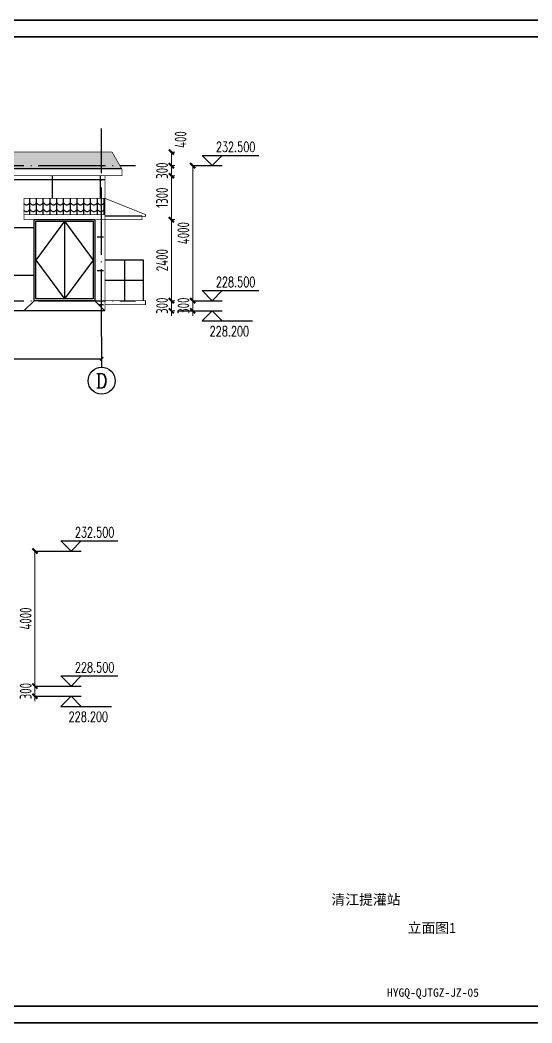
# Model space of a CAD drawing. Header units: millimetres. Extents: x 1742399 to 4898386, y 2481636 to 5226310.
# Drawn here: x 2184705 to 2199863, y 2586514 to 2616214 of the extents above; entities that cross this region are included whole.
import ezdxf
from ezdxf.enums import TextEntityAlignment as Align

# ---------------------------------------------------------------- set-up
doc = ezdxf.new("R2010")
doc.units = ezdxf.units.MM
doc.header["$LTSCALE"] = 1000
doc.linetypes.add('DOTE', pattern=[2.42, 2, -0.2, 0.02, -0.2])
for name, color, linetype in [('AXIS', 3, 'Continuous'), ('AXIS_TEXT', 7, 'Continuous'), ('DIM_ELEV', 3, 'Continuous'), ('DOTE', 1, 'DOTE'), ('LATRINE', 6, 'Continuous'), ('PUB_DIM', 3, 'Continuous'), ('PUB_TITLE', 4, 'Continuous'), ('TWT_DIM', 3, 'Continuous'), ('YHJ_立面_墙线中', 2, 'Continuous'), ('YHJ_门窗框', 151, 'Continuous'), ('YHJ_门窗细线', 160, 'Continuous'), ('图框', 7, 'Continuous'), ('建筑-房间填充', 8, 'Continuous')]:
    doc.layers.add(name, color=color, linetype=linetype)
doc.styles.add('_TCH_AXIS', font='COMPLEX', dxfattribs={"bigfont": 'GBCBIG'})
doc.styles.add('_TCH_DIM', font='SIMPLEX', dxfattribs={"bigfont": 'GBCBIG'})
doc.styles.add('_TCH_DIM_T3', font='SIMPLEX', dxfattribs={"width": 0.705882, "bigfont": 'GBCBIG'})
doc.styles.add('biaotilan', font='', dxfattribs={"width": 0.7})
doc.styles.add('COMPLEX', font='COMPLEX')
doc.styles.add('TSSD_REIN_T3', font='tssdeng.shx', dxfattribs={"width": 0.7, "bigfont": 'hztxt.shx'})
doc.styles.get('biaotilan').set_extended_font_data('SimSun')
doc.dimstyles.new('_TCH_ARCH&&100', dxfattribs={"dimtxt": 350, "dimasz": 150, "dimexe": 100, "dimexo": 200, "dimgap": 100, "dimtad": 1, "dimdec": 0, "dimzin": 0, "dimdsep": 46, "dimtxsty": 'TSSD_REIN_T3', "dimblk": 'ARCHTICK', "dimcen": 0.09, "dimclrt": 7, "dimazin": 2, "dimtfac": 1, "dimtdec": 0, "dimtix": 1, "dimtmove": 2, "dimatfit": 3, "dimfxl": 1, "dimfxlon": 1, "dimtolj": 1, "dimtzin": 0, "dimlwd": 18, "dimlwe": 18, "dimarcsym": 0})
doc.dimstyles.new('_TWT_ARCH&&100', dxfattribs={"dimtxt": 297.5, "dimasz": 100, "dimexe": 250, "dimexo": 300, "dimgap": 126.25, "dimtad": 1, "dimdec": 0, "dimzin": 0, "dimdsep": 46, "dimtxsty": '_TCH_DIM_T3', "dimblk": 'ARCHTICK', "dimcen": 0.09, "dimclrt": 7, "dimazin": 2, "dimtfac": 1, "dimtdec": 0, "dimtix": 1, "dimtmove": 2, "dimatfit": 3, "dimfxl": 75, "dimtolj": 1, "dimtzin": 0, "dimarcsym": 0})

# ---------------------------------------------------------------- blocks, each defined once
blk = doc.blocks.new('HAYJZ A3')
blk.add_lwpolyline([(4975, -403417), (46975, -403417), (46975, -433117), (4975, -433117), (4975, -403417)])
at = {"const_width": 50}
blk.add_lwpolyline([(7475, -403917), (46475, -403917), (46475, -432617), (7475, -432617), (7475, -403917)], dxfattribs=at)
at = {"layer": 'PUB_TITLE'}
blk.add_lwpolyline([(4975, -433117), (46975, -433117), (46975, -403417), (4975, -403417)], close=True, dxfattribs=at)
blk = doc.blocks.new('HSGADGSGDSGDSF')
at = {"layer": 'YHJ_门窗框'}
blk.add_lwpolyline([(654970, 84413), (656770, 84413), (656770, 82013), (654970, 82013)], close=True, dxfattribs=at)
at = {"layer": 'YHJ_门窗细线'}
blk.add_line((655870, 84363), (655870, 82063), dxfattribs=at)
blk.add_lwpolyline([(655020, 84363), (656720, 84363), (656720, 82063), (655020, 82063)], close=True, dxfattribs=at)
for points in [[(655870, 84363), (655020, 83213), (655870, 82063)], [(655870, 84363), (656720, 83213), (655870, 82063)]]:
    blk.add_lwpolyline(points, dxfattribs=at)
blk = doc.blocks.new('_ArchTick')
at = {"color": 0, "linetype": 'ByBlock', "const_width": 0.4}
blk.add_lwpolyline([(-0.5, -0.5), (0.5, 0.5)], dxfattribs=at)
blk = doc.blocks.new('*D598')
at = {"layer": 'Defpoints', "color": 0, "transparency": 16777216}
for p in [(2171720, 2606440), (2187120, 2606440), (2187120, 2606182)]:
    blk.add_point(p, dxfattribs=at)
at = {"layer": 'TWT_DIM', "color": 0, "lineweight": -2, "transparency": 16777216}
for p, q in [((2171720, 2606182), (2187120, 2606182)), ((2171720, 2606140), (2171720, 2605932)), ((2187120, 2606140), (2187120, 2605932))]:
    blk.add_line(p, q, dxfattribs=at)
at = {"layer": 'TWT_DIM', "color": 0, "lineweight": -2, "transparency": 16777216, "xscale": 100, "yscale": 100, "zscale": 100, "rotation": 180}
blk.add_blockref('_ArchTick', (2171720, 2606182), dxfattribs=at)
at = {"layer": 'TWT_DIM', "color": 0, "lineweight": -2, "transparency": 16777216, "xscale": 100, "yscale": 100, "zscale": 100}
blk.add_blockref('_ArchTick', (2187120, 2606182), dxfattribs=at)
at = {"layer": 'TWT_DIM', "color": 7, "transparency": 16777216, "insert": (2179420, 2606457), "char_height": 297.5, "attachment_point": 5, "style": '_TCH_DIM_T3'}
blk.add_mtext('\\A1;15400', dxfattribs=at)
blk = doc.blocks.new('_AXISO')
blk.add_circle((0, 0), 0.5)
at = {"layer": 'AXIS_TEXT', "style": 'COMPLEX', "width": 1.041667}
blk.add_attdef('A', text='', height=0.56, dxfattribs=at).set_placement((-0.25, -0.28), (0.25, -0.28), align=Align.FIT)
blk = doc.blocks.new('*D599')
at = {"layer": 'Defpoints', "color": 0, "transparency": 16777216}
for p in [(2188457, 2607904), (2189185, 2607904), (2188457, 2607604)]:
    blk.add_point(p, dxfattribs=at)
at = {"layer": 'PUB_DIM', "color": 0, "lineweight": 18, "transparency": 16777216}
for p, q in [((2189185, 2607904), (2189185, 2608054)), ((2189184, 2607904), (2189285, 2607904)), ((2189185, 2607604), (2189185, 2607904)), ((2189184, 2607604), (2189285, 2607604)), ((2189185, 2607604), (2189185, 2607454))]:
    blk.add_line(p, q, dxfattribs=at)
at = {"layer": 'PUB_DIM', "color": 0, "lineweight": 18, "transparency": 16777216, "xscale": 150, "yscale": 150, "zscale": 150}
for p, rotation in [((2189185, 2607904), 270), ((2189185, 2607604), 90)]:
    blk.add_blockref('_ArchTick', p, dxfattribs=dict(at, rotation=rotation))
at = {"layer": 'PUB_DIM', "color": 7, "transparency": 16777216, "insert": (2188910, 2607754), "char_height": 350, "attachment_point": 5, "rotation": 90, "style": 'TSSD_REIN_T3'}
blk.add_mtext('\\A1;300', dxfattribs=at)
blk = doc.blocks.new('*D600')
at = {"layer": 'Defpoints', "color": 0, "transparency": 16777216}
for p in [(2188457, 2610304), (2189185, 2610304), (2188457, 2607904)]:
    blk.add_point(p, dxfattribs=at)
at = {"layer": 'PUB_DIM', "color": 0, "lineweight": 18, "transparency": 16777216}
for p, q in [((2189184, 2610304), (2189285, 2610304)), ((2189185, 2607904), (2189185, 2610304)), ((2189184, 2607904), (2189285, 2607904))]:
    blk.add_line(p, q, dxfattribs=at)
at = {"layer": 'PUB_DIM', "color": 0, "lineweight": 18, "transparency": 16777216, "xscale": 150, "yscale": 150, "zscale": 150}
for p, rotation in [((2189185, 2610304), 90), ((2189185, 2607904), 270)]:
    blk.add_blockref('_ArchTick', p, dxfattribs=dict(at, rotation=rotation))
at = {"layer": 'PUB_DIM', "color": 7, "transparency": 16777216, "insert": (2188910, 2609104), "char_height": 350, "attachment_point": 5, "rotation": 90, "style": 'TSSD_REIN_T3'}
blk.add_mtext('\\A1;2400', dxfattribs=at)
blk = doc.blocks.new('*D601')
at = {"layer": 'Defpoints', "color": 0, "transparency": 16777216}
for p in [(2188457, 2611604), (2189185, 2611604), (2188457, 2610304)]:
    blk.add_point(p, dxfattribs=at)
at = {"layer": 'PUB_DIM', "color": 0, "lineweight": 18, "transparency": 16777216}
for p, q in [((2189184, 2611604), (2189285, 2611604)), ((2189185, 2610304), (2189185, 2611604)), ((2189184, 2610304), (2189285, 2610304))]:
    blk.add_line(p, q, dxfattribs=at)
at = {"layer": 'PUB_DIM', "color": 0, "lineweight": 18, "transparency": 16777216, "xscale": 150, "yscale": 150, "zscale": 150}
for p, rotation in [((2189185, 2611604), 90), ((2189185, 2610304), 270)]:
    blk.add_blockref('_ArchTick', p, dxfattribs=dict(at, rotation=rotation))
at = {"layer": 'PUB_DIM', "color": 7, "transparency": 16777216, "insert": (2188910, 2610954), "char_height": 350, "attachment_point": 5, "rotation": 90, "style": 'TSSD_REIN_T3'}
blk.add_mtext('\\A1;1300', dxfattribs=at)
blk = doc.blocks.new('*D602')
at = {"layer": 'Defpoints', "color": 0, "transparency": 16777216}
for p in [(2188457, 2611904), (2189185, 2611904), (2188457, 2611604)]:
    blk.add_point(p, dxfattribs=at)
at = {"layer": 'PUB_DIM', "color": 0, "lineweight": 18, "transparency": 16777216}
for p, q in [((2189184, 2611904), (2189285, 2611904)), ((2189185, 2611904), (2189185, 2612054)), ((2189185, 2611604), (2189185, 2611904)), ((2189184, 2611604), (2189285, 2611604)), ((2189185, 2611604), (2189185, 2611454))]:
    blk.add_line(p, q, dxfattribs=at)
at = {"layer": 'PUB_DIM', "color": 0, "lineweight": 18, "transparency": 16777216, "xscale": 150, "yscale": 150, "zscale": 150}
for p, rotation in [((2189185, 2611904), 270), ((2189185, 2611604), 90)]:
    blk.add_blockref('_ArchTick', p, dxfattribs=dict(at, rotation=rotation))
at = {"layer": 'PUB_DIM', "color": 7, "transparency": 16777216, "insert": (2188910, 2611754), "char_height": 350, "attachment_point": 5, "rotation": 90, "style": 'TSSD_REIN_T3'}
blk.add_mtext('\\A1;300', dxfattribs=at)
blk = doc.blocks.new('*D603')
at = {"layer": 'Defpoints', "color": 0, "transparency": 16777216}
for p in [(2188457, 2612304), (2189185, 2612304), (2188457, 2611904)]:
    blk.add_point(p, dxfattribs=at)
at = {"layer": 'PUB_DIM', "color": 0, "lineweight": 18, "transparency": 16777216}
for p, q in [((2189184, 2612304), (2189285, 2612304)), ((2189185, 2611904), (2189185, 2612304)), ((2189184, 2611904), (2189285, 2611904))]:
    blk.add_line(p, q, dxfattribs=at)
at = {"layer": 'PUB_DIM', "color": 0, "lineweight": 18, "transparency": 16777216, "xscale": 150, "yscale": 150, "zscale": 150}
for p, rotation in [((2189185, 2612304), 90), ((2189185, 2611904), 270)]:
    blk.add_blockref('_ArchTick', p, dxfattribs=dict(at, rotation=rotation))
at = {"layer": 'PUB_DIM', "color": 7, "transparency": 16777216, "insert": (2189460, 2612674), "char_height": 350, "attachment_point": 5, "rotation": 90, "style": 'TSSD_REIN_T3'}
blk.add_mtext('\\A1;400', dxfattribs=at)
blk = doc.blocks.new('*D612')
at = {"layer": 'Defpoints', "color": 0, "transparency": 16777216}
for p in [(2188682, 2607904), (2189817, 2607904), (2188682, 2607604)]:
    blk.add_point(p, dxfattribs=at)
at = {"layer": 'PUB_DIM', "color": 0, "lineweight": 18, "transparency": 16777216}
for p, q in [((2189817, 2607904), (2189817, 2608054)), ((2189816, 2607904), (2189917, 2607904)), ((2189817, 2607604), (2189817, 2607904)), ((2189816, 2607604), (2189917, 2607604)), ((2189817, 2607604), (2189817, 2607454))]:
    blk.add_line(p, q, dxfattribs=at)
at = {"layer": 'PUB_DIM', "color": 0, "lineweight": 18, "transparency": 16777216, "xscale": 150, "yscale": 150, "zscale": 150}
for p, rotation in [((2189817, 2607904), 270), ((2189817, 2607604), 90)]:
    blk.add_blockref('_ArchTick', p, dxfattribs=dict(at, rotation=rotation))
at = {"layer": 'PUB_DIM', "color": 7, "transparency": 16777216, "insert": (2189542, 2607754), "char_height": 350, "attachment_point": 5, "rotation": 90, "style": 'TSSD_REIN_T3'}
blk.add_mtext('\\A1;300', dxfattribs=at)
blk = doc.blocks.new('*D613')
at = {"layer": 'Defpoints', "color": 0, "transparency": 16777216}
for p in [(2188682, 2611904), (2189817, 2611904), (2188682, 2607904)]:
    blk.add_point(p, dxfattribs=at)
at = {"layer": 'PUB_DIM', "color": 0, "lineweight": 18, "transparency": 16777216}
for p, q in [((2189816, 2611904), (2189917, 2611904)), ((2189817, 2607904), (2189817, 2611904)), ((2189816, 2607904), (2189917, 2607904))]:
    blk.add_line(p, q, dxfattribs=at)
at = {"layer": 'PUB_DIM', "color": 0, "lineweight": 18, "transparency": 16777216, "xscale": 150, "yscale": 150, "zscale": 150}
for p, rotation in [((2189817, 2611904), 90), ((2189817, 2607904), 270)]:
    blk.add_blockref('_ArchTick', p, dxfattribs=dict(at, rotation=rotation))
at = {"layer": 'PUB_DIM', "color": 7, "transparency": 16777216, "insert": (2189542, 2609904), "char_height": 350, "attachment_point": 5, "rotation": 90, "style": 'TSSD_REIN_T3'}
blk.add_mtext('\\A1;4000', dxfattribs=at)
blk = doc.blocks.new('*D644')
at = {"layer": 'Defpoints', "color": 0, "transparency": 16777216}
for p in [(2184016, 2596490), (2185146, 2596490), (2184016, 2596190)]:
    blk.add_point(p, dxfattribs=at)
at = {"layer": 'PUB_DIM', "color": 0, "lineweight": 18, "transparency": 16777216}
for p, q in [((2185145, 2596490), (2185246, 2596490)), ((2185146, 2596490), (2185146, 2596640)), ((2185146, 2596190), (2185146, 2596490)), ((2185145, 2596190), (2185246, 2596190)), ((2185146, 2596190), (2185146, 2596040))]:
    blk.add_line(p, q, dxfattribs=at)
at = {"layer": 'PUB_DIM', "color": 0, "lineweight": 18, "transparency": 16777216, "xscale": 150, "yscale": 150, "zscale": 150}
for p, rotation in [((2185146, 2596490), 270), ((2185146, 2596190), 90)]:
    blk.add_blockref('_ArchTick', p, dxfattribs=dict(at, rotation=rotation))
at = {"layer": 'PUB_DIM', "color": 7, "transparency": 16777216, "insert": (2184871, 2596340), "char_height": 350, "attachment_point": 5, "rotation": 90, "style": 'TSSD_REIN_T3'}
blk.add_mtext('\\A1;300', dxfattribs=at)
blk = doc.blocks.new('*D645')
at = {"layer": 'Defpoints', "color": 0, "transparency": 16777216}
for p in [(2184016, 2600490), (2185146, 2600490), (2184016, 2596490)]:
    blk.add_point(p, dxfattribs=at)
at = {"layer": 'PUB_DIM', "color": 0, "lineweight": 18, "transparency": 16777216}
for p, q in [((2185145, 2600490), (2185246, 2600490)), ((2185146, 2596490), (2185146, 2600490)), ((2185145, 2596490), (2185246, 2596490))]:
    blk.add_line(p, q, dxfattribs=at)
at = {"layer": 'PUB_DIM', "color": 0, "lineweight": 18, "transparency": 16777216, "xscale": 150, "yscale": 150, "zscale": 150}
for p, rotation in [((2185146, 2600490), 90), ((2185146, 2596490), 270)]:
    blk.add_blockref('_ArchTick', p, dxfattribs=dict(at, rotation=rotation))
at = {"layer": 'PUB_DIM', "color": 7, "transparency": 16777216, "insert": (2184871, 2598490), "char_height": 350, "attachment_point": 5, "rotation": 90, "style": 'TSSD_REIN_T3'}
blk.add_mtext('\\A1;4000', dxfattribs=at)

msp = doc.modelspace()

# ---------------------------------------------------------------- hatches: boundary and pattern name
h = msp.add_hatch()
h.set_pattern_fill('多孔材料', color=8, scale=500, angle=45)
h.set_pattern_definition([(90, (707.1, -566.7), (-1414.215, 0), []), (180, (707.1, -566.7), (-1e-13, -1414.215), [])])
h.paths.add_polyline_path([(2187119.5, 2611603.6), (2171719.5, 2611603.6), (2171719.5, 2607903.6), (2172119.5, 2607903.6), (2172119.5, 2610303.6), (2171819.5, 2610303.6), (2171819.5, 2610453.6), (2171819.5, 2610933.6), (2174219.5, 2610933.6), (2174219.5, 2610453.6), (2174219.5, 2610453.6), (2174219.5, 2610303.6), (2173919.5, 2610303.6), (2173919.5, 2607903.6), (2185119.5, 2607903.6), (2185119.5, 2610303.6), (2184819.5, 2610303.6), (2184819.5, 2610453.6), (2184819.5, 2610933.6), (2187119.5, 2610933.6)])
h.paths.add_polyline_path([(2176319.5, 2610803.6), (2176319.5, 2608803.6), (2174319.5, 2608803.6), (2174319.5, 2610803.6)], flags=16)
h.paths.add_polyline_path([(2176219.5, 2610703.6), (2176219.5, 2608903.6), (2174419.5, 2608903.6), (2174419.5, 2610703.6)], flags=0)
h.paths.add_polyline_path([(2176169.5, 2610653.6), (2176169.5, 2610153.6), (2174469.5, 2610153.6), (2174469.5, 2610653.6)], flags=0)
h.paths.add_polyline_path([(2176169.5, 2610103.6), (2176169.5, 2608953.6), (2174469.5, 2608953.6), (2174469.5, 2610103.6)], flags=0)
h.paths.add_polyline_path([(2176119.5, 2610053.6), (2176119.5, 2609003.6), (2175344.5, 2609003.6), (2175344.5, 2610053.6)], flags=0)
h.paths.add_polyline_path([(2177769.5, 2610803.6), (2179769.5, 2610803.6), (2179769.5, 2608803.6), (2177769.5, 2608803.6)], flags=16)
h.paths.add_polyline_path([(2177869.5, 2610703.6), (2179669.5, 2610703.6), (2179669.5, 2608903.6), (2177869.5, 2608903.6)], flags=0)
h.paths.add_polyline_path([(2177919.5, 2610653.6), (2179619.5, 2610653.6), (2179619.5, 2610153.6), (2177919.5, 2610153.6)], flags=0)
h.paths.add_polyline_path([(2175294.5, 2610053.6), (2175294.5, 2609003.6), (2174519.5, 2609003.6), (2174519.5, 2610053.6)], flags=0)
h.paths.add_polyline_path([(2177919.5, 2610103.6), (2179619.5, 2610103.6), (2179619.5, 2608953.6), (2177919.5, 2608953.6)], flags=0)
h.paths.add_polyline_path([(2177969.5, 2610053.6), (2178744.5, 2610053.6), (2178744.5, 2609003.6), (2177969.5, 2609003.6)], flags=0)
h.paths.add_polyline_path([(2178794.5, 2610053.6), (2179569.5, 2610053.6), (2179569.5, 2609003.6), (2178794.5, 2609003.6)], flags=0)
h.paths.add_polyline_path([(2182269.5, 2610803.6), (2183969.5, 2610803.6), (2183969.5, 2608803.6), (2182269.5, 2608803.6)], flags=16)
h.paths.add_polyline_path([(2182369.5, 2610703.6), (2183869.5, 2610703.6), (2183869.5, 2608903.6), (2182369.5, 2608903.6)], flags=0)
h.paths.add_polyline_path([(2182419.5, 2610653.6), (2183819.5, 2610653.6), (2183819.5, 2610153.6), (2182419.5, 2610153.6)], flags=0)
h.paths.add_polyline_path([(2182419.5, 2610103.6), (2183819.5, 2610103.6), (2183819.5, 2608953.6), (2182419.5, 2608953.6)], flags=0)
h.paths.add_polyline_path([(2182469.5, 2610053.6), (2183094.5, 2610053.6), (2183094.5, 2609003.6), (2182469.5, 2609003.6)], flags=0)
h.paths.add_polyline_path([(2183144.5, 2610053.6), (2183769.5, 2610053.6), (2183769.5, 2609003.6), (2183144.5, 2609003.6)], flags=0)
h.paths.add_polyline_path([(2172119.5, 2607903.6), (2171719.5, 2607903.6), (2171719.5, 2607603.6), (2171819.5, 2607603.6)])
h.paths.add_polyline_path([(2171719.5, 2607903.6), (2171619.5, 2607903.6), (2171619.5, 2607603.6), (2171719.5, 2607603.6)])
h.paths.add_polyline_path([(2171719.5, 2611603.6), (2171619.5, 2611603.6), (2171619.5, 2607903.6), (2171719.5, 2607903.6)])
h.paths.add_polyline_path([(2185119.5, 2607903.6), (2173919.5, 2607903.6), (2174219.5, 2607603.6), (2184819.5, 2607603.6)])
h.paths.add_polyline_path([(2187219.5, 2611603.6), (2187119.5, 2611603.6), (2187119.5, 2610933.6), (2187219.5, 2610933.6)])
h = msp.add_hatch()
h.set_pattern_fill('虚线方格', color=8, scale=1000)
h.set_pattern_definition([(0, (1514330.7, 2589793.8), (0, 1000), [180, -150, 180, -150, 180, -160]), (90, (1515250.7, 2589873.8), (-1000, 6e-14), [180, -150, 180, -150, 180, -160])])
h.paths.add_polyline_path([(2187219.5, 2610303.6), (2186919.5, 2610303.6), (2186919.5, 2607903.6), (2187219.5, 2607903.6)])
h.paths.add_polyline_path([(2187119.5, 2607903.6), (2186919.5, 2607903.6), (2187119.5, 2607703.6)])
h.paths.add_polyline_path([(2187219.5, 2607903.6), (2187119.5, 2607903.6), (2187119.5, 2607703.6), (2187219.5, 2607603.6)])
at = {"layer": '建筑-房间填充'}
h = msp.add_hatch(dxfattribs=at)
h.set_pattern_fill('弯瓦屋面', color=144, scale=100)
h.set_pattern_definition([(0, (1523949.22, 2525891), (200, 200), [40, -160]), (45, (1524029.22, 2525911), (2e-14, 200), [56.56854, -226.27417]), (90, (1524069.22, 2525951), (-200, 200), [200]), (135, (1524109.22, 2525911), (-200, 2e-14), [56.56854, -226.27417]), (26.565051, (1523989.22, 2525891), (200, 2e-07), [44.72, -402.493595]), (333.434949, (1524109.22, 2525911), (200, -2e-07), [44.72, -402.493595])])
h.paths.add_polyline_path([(2171719.5, 2612303.6), (2171408.2, 2612303.6), (2171177.3, 2611903.6), (2171719.5, 2611903.6)])
h.paths.add_polyline_path([(2171719.5, 2611903.6), (2171177.3, 2611903.6), (2171119.5, 2611803.6), (2171719.5, 2611803.6)])
h.paths.add_polyline_path([(2187119.5, 2612303.6), (2171719.5, 2612303.6), (2171719.5, 2611903.6), (2187119.5, 2611903.6)])
h.paths.add_polyline_path([(2187119.5, 2611903.6), (2171719.5, 2611903.6), (2171719.5, 2611803.6), (2187119.5, 2611803.6)])
h.paths.add_polyline_path([(2187430.9, 2612303.6), (2187119.5, 2612303.6), (2187119.5, 2611903.6), (2187661.8, 2611903.6)])
h.paths.add_polyline_path([(2187661.8, 2611903.6), (2187119.5, 2611903.6), (2187119.5, 2611803.6), (2187719.5, 2611803.6)])
h = msp.add_hatch(dxfattribs=at)
h.set_pattern_fill('弯瓦屋面', color=144, scale=100)
h.set_pattern_definition([(0, (888873.72, -293859), (200, 200), [40, -160]), (45, (888953.72, -293839), (2e-14, 200), [56.568542, -226.27417]), (90, (888993.72, -293799), (-200, 200), [200]), (135, (889033.72, -293839), (-200, 2e-14), [56.568542, -226.27417]), (26.5650512, (888913.72, -293859), (200, 2e-07), [44.72, -402.493595]), (333.4349488, (889033.72, -293839), (200, -2e-07), [44.72, -402.493595])])
h.paths.add_polyline_path([(2187219.5, 2610453.6), (2187219.5, 2610933.6), (2184819.5, 2610933.6), (2184819.5, 2610453.6)])

# ---------------------------------------------------------------- linework, layer by layer
at = {"layer": 'AXIS'}
msp.add_line((2187119.5, 2606839.9), (2187119.5, 2605932.5), dxfattribs=at)
at = {"layer": 'DIM_ELEV'}
for p, q in [((2190393.2, 2611903.6), (2190093.2, 2612203.6)), ((2190093.2, 2612203.6), (2191773.2, 2612203.6)), ((2190393.2, 2611903.6), (2190693.2, 2612203.6)), ((2189817.2, 2611903.6), (2190693.2, 2611903.6)), ((2190393.2, 2607903.6), (2190093.2, 2608203.6)), ((2190093.2, 2608203.6), (2191773.2, 2608203.6)), ((2190393.2, 2607903.6), (2190693.2, 2608203.6)), ((2189817.2, 2607903.6), (2190693.2, 2607903.6)), ((2189366.7, 2607603.6), (2190693.2, 2607603.6)), ((2190393.2, 2607603.6), (2190093.2, 2607303.6)), ((2190393.2, 2607603.6), (2190693.2, 2607303.6)), ((2190093.2, 2607303.6), (2191589.2, 2607303.6)), ((2186217.3, 2600489.8), (2185917.3, 2600789.8)), ((2185917.3, 2600789.8), (2187597.3, 2600789.8)), ((2186217.3, 2600489.8), (2186517.3, 2600789.8)), ((2185146.1, 2600489.8), (2186517.3, 2600489.8)), ((2186217.3, 2596489.8), (2185917.3, 2596789.8)), ((2185917.3, 2596789.8), (2187597.3, 2596789.8)), ((2186217.3, 2596489.8), (2186517.3, 2596789.8)), ((2185146.1, 2596489.8), (2186517.3, 2596489.8)), ((2185146.1, 2596189.8), (2186517.3, 2596189.8)), ((2186217.3, 2596189.8), (2185917.3, 2595889.8)), ((2186217.3, 2596189.8), (2186517.3, 2595889.8)), ((2185917.3, 2595889.8), (2187413.3, 2595889.8))]:
    msp.add_line(p, q, dxfattribs=at)
at = {"layer": 'DOTE', "linetype": 'DOTE'}
for p, q in [((2187119.5, 2606839.9), (2187119.5, 2613003.6)), ((2170719.5, 2611903.6), (2188119.5, 2611903.6)), ((2170719.5, 2607903.6), (2188119.5, 2607903.6))]:
    msp.add_line(p, q, dxfattribs=at)
at = {"layer": 'LATRINE'}
for points in [[(2188359.5, 2609103.6), (2187219.5, 2609103.6)], [(2187809.5, 2607903.6), (2187809.5, 2609103.6)], [(2188359.5, 2607903.6), (2188359.5, 2609103.6)], [(2188359.5, 2608503.6), (2187219.5, 2608503.6)]]:
    msp.add_lwpolyline(points, dxfattribs=at)
at = {"layer": 'YHJ_立面_墙线中', "lineweight": 25, "const_width": 20}
for points in [[(2171408.2, 2612303.6), (2187430.9, 2612303.6)], [(2187219.5, 2611603.6), (2187719.5, 2611603.6), (2187719.5, 2611803.6), (2187430.9, 2612303.6)], [(2171619.5, 2611603.6), (2187219.5, 2611603.6)], [(2187219.5, 2607603.6), (2187219.5, 2611603.6)], [(2184819.5, 2610403.6), (2184819.5, 2610933.6), (2187219.5, 2610933.6), (2187219.5, 2610403.6)], [(2187219.5, 2610933.5), (2188419.5, 2610453.6), (2188419.5, 2610403.6), (2188319.5, 2610403.6), (2188319.5, 2610303.6), (2187219.5, 2610303.6)], [(2187219.5, 2607903.6), (2188419.5, 2607903.6), (2188419.5, 2607783.6), (2187219.5, 2607783.6)]]:
    msp.add_lwpolyline(points, dxfattribs=at)
at = {"layer": 'YHJ_立面_墙线中'}
for points in [[(2187719.5, 2611803.6), (2171119.5, 2611803.6)], [(2188319.5, 2610403.6), (2187219.5, 2610403.6)], [(2185119.5, 2607903.6), (2184819.5, 2607603.6)], [(2186919.5, 2607903.6), (2187219.5, 2607603.6)]]:
    msp.add_lwpolyline(points, dxfattribs=at)
at = {"layer": 'YHJ_立面_墙线中', "lineweight": 25, "const_width": 20}
msp.add_lwpolyline([(2184819.5, 2610453.6), (2187219.5, 2610453.6), (2187219.5, 2610303.6), (2184819.5, 2610303.6)], close=True, dxfattribs=at)
at = {"layer": 'YHJ_立面_墙线中', "lineweight": 40, "const_width": 40}
msp.add_lwpolyline([(2170355.7, 2607603.6), (2187219.5, 2607603.6)], dxfattribs=at)

# ---------------------------------------------------------------- block references
msp.add_blockref('HAYJZ A3', (2154308.5, 3019631.2))
at = {"layer": 'AXIS'}
ref = msp.add_blockref('_AXISO', (2187119.5, 2605532.5), dxfattribs=dict(at, xscale=800, yscale=800, zscale=800))
ref.add_attrib('A', 'D', dxfattribs={"layer": 'AXIS_TEXT', "height": 435.3, "style": '_TCH_AXIS'}).set_placement((2186943.4, 2605314.8), (2187295.7, 2605314.8), align=Align.FIT)
at = {"layer": 'YHJ_立面_墙线中'}
msp.add_blockref('HSGADGSGDSGDSF', (1530149.2, 2525891), dxfattribs=at)

# ---------------------------------------------------------------- texts
at = {"layer": 'DIM_ELEV', "color": 7, "style": '_TCH_DIM', "width": 0.705882}
for s, p in [('232.500', (2190503.2, 2612308.6)), ('228.500', (2190503.2, 2608308.6)), ('228.200', (2190319.2, 2606848.6)), ('232.500', (2186327.3, 2600894.8)), ('228.500', (2186327.3, 2596894.8)), ('228.200', (2186143.3, 2595434.8))]:
    msp.add_text(s, height=297.5, dxfattribs=at).set_placement(p)
at = {"layer": '图框', "style": 'biaotilan'}
for s, height, p in [('清江提灌站', 300, (2193927.4, 2590016.2)), ('立面图1', 300, (2196183.9, 2589180.3)), ('HYGQ-QJTGZ-JZ-05', 250, (2195572.4, 2587288.4))]:
    msp.add_text(s, height=height, dxfattribs=at).set_placement(p)

# ---------------------------------------------------------------- dimensions: what is measured, and where the dimension line sits
at = {"layer": 'PUB_DIM'}
dim = msp.add_linear_dim(base=(2189185, 2612303.6), p1=(2188456.7, 2611903.6), p2=(2188456.7, 2612303.6), angle=90, dimstyle='_TCH_ARCH&&100', dxfattribs=at)
dim.commit()
dim.dimension.update_dxf_attribs({"geometry": '*D603', "text_midpoint": (2189460, 2612673.6), "dimtype": 161})
for p1, p2, distance, picture, middle in [((2188456.7, 2611603.6), (2188456.7, 2611903.6), -728.3, '*D602', (2188910, 2611753.6)), ((2188682.2, 2607903.6), (2188682.2, 2611903.6), -1135, '*D613', (2189542.2, 2609903.6)), ((2188456.7, 2610303.6), (2188456.7, 2611603.6), -728.3, '*D601', (2188910, 2610953.6)), ((2188456.7, 2607903.6), (2188456.7, 2610303.6), -728.3, '*D600', (2188910, 2609103.6)), ((2188456.7, 2607603.6), (2188456.7, 2607903.6), -728.3, '*D599', (2188910, 2607753.6)), ((2188682.2, 2607603.6), (2188682.2, 2607903.6), -1135, '*D612', (2189542.2, 2607753.6)), ((2184015.6, 2596489.8), (2184015.6, 2600489.8), -1130.5, '*D645', (2184871.1, 2598489.8)), ((2184015.6, 2596189.8), (2184015.6, 2596489.8), -1130.5, '*D644', (2184871.1, 2596339.8))]:
    dim = msp.add_aligned_dim(p1=p1, p2=p2, distance=distance, dimstyle='_TCH_ARCH&&100', dxfattribs=at)
    dim.commit()
    dim.dimension.update_dxf_attribs({"geometry": picture, "text_midpoint": middle})
at = {"layer": 'TWT_DIM'}
dim = msp.add_aligned_dim(p1=(2171719.5, 2606439.9), p2=(2187119.5, 2606439.9), distance=-257.5, dimstyle='_TWT_ARCH&&100', dxfattribs=at)
dim.commit()
dim.dimension.update_dxf_attribs({"geometry": '*D598', "text_midpoint": (2179419.5, 2606457.5)})

doc.saveas('drawing.dxf')
